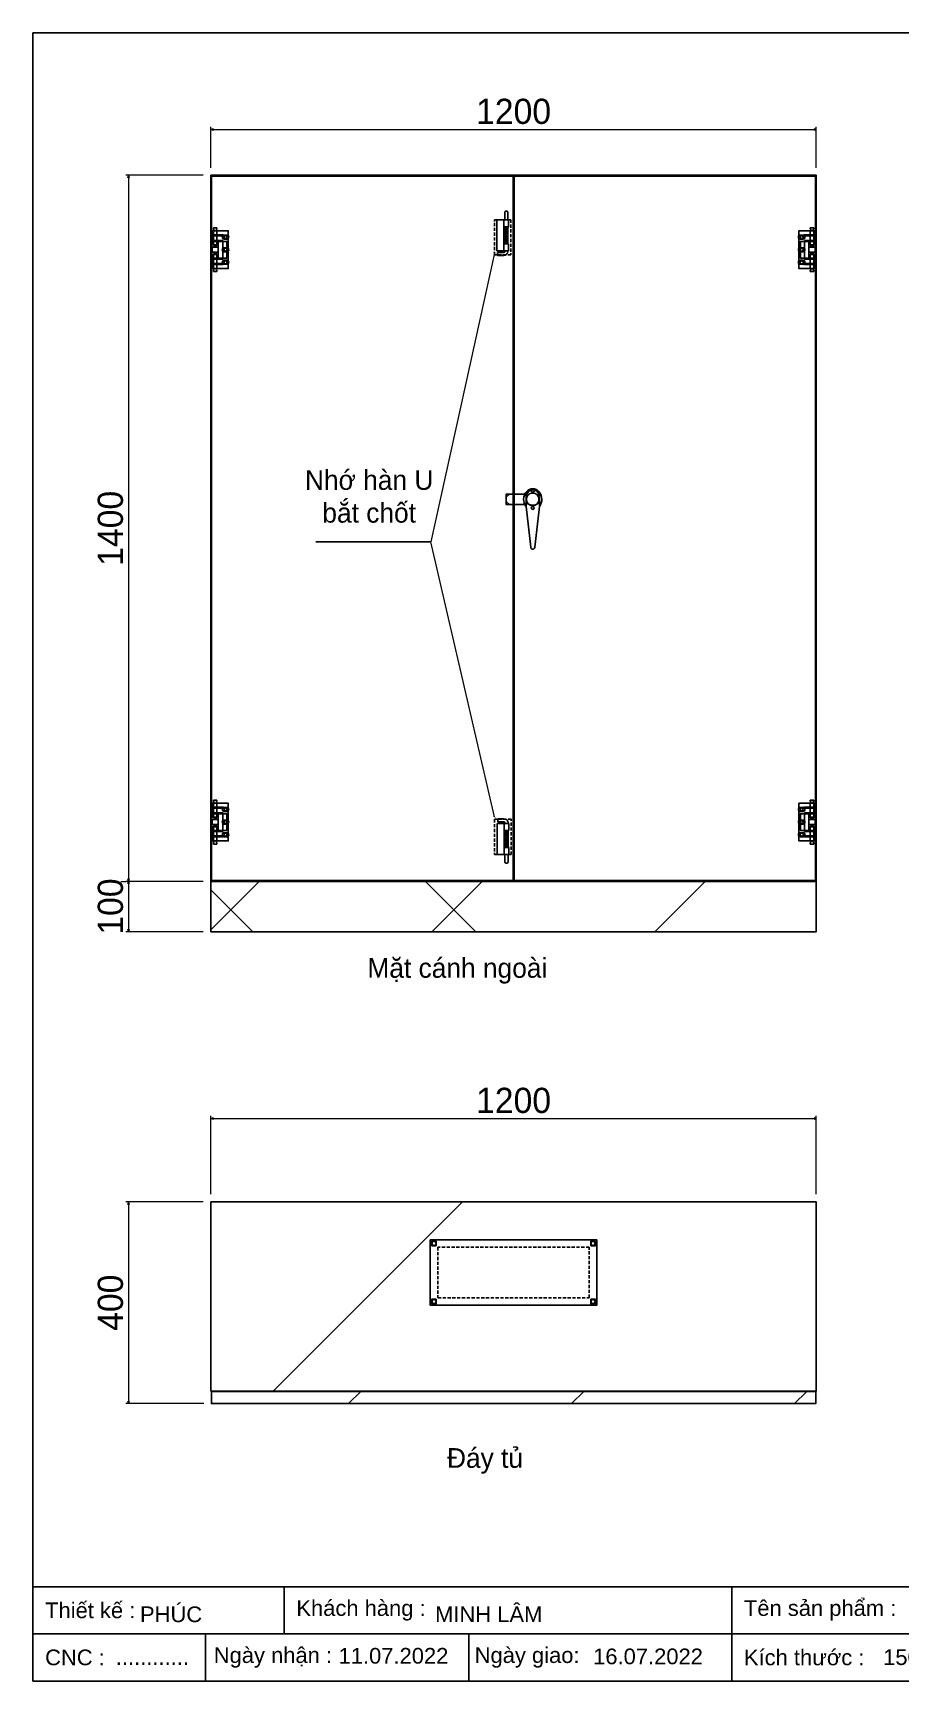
# Model space of a CAD drawing. Header units: millimetres. Extents: x 0 to 4622, y 0 to 3268.
# Drawn here: x 0 to 1718, y 0 to 3268 of the extents above; entities that cross this region are included whole.
import ezdxf

# ---------------------------------------------------------------- set-up
doc = ezdxf.new("R2010")
doc.units = ezdxf.units.MM
doc.linetypes.add('HIDDEN', pattern=[9.525, 6.35, -3.175])
doc.layers.add('DIM', color=253, linetype='Continuous')
doc.styles.add('Arial', font='arial.ttf')
doc.dimstyles.new('CNC', dxfattribs={"dimtxt": 50, "dimasz": 5, "dimexe": 5, "dimexo": 15, "dimgap": 10, "dimtad": 1, "dimdec": 0, "dimtxsty": 'Standard', "dimblk": 'OPEN30', "dimcen": 10, "dimclrd": 5, "dimclre": 5, "dimclrt": 3, "dimazin": 3, "dimtfac": 1, "dimtdec": 0, "dimtmove": 0, "dimatfit": 3, "dimldrblk": 'ARCHTICK', "dimlwd": 9, "dimlwe": 9})

# ---------------------------------------------------------------- blocks, each defined once
blk = doc.blocks.new('*D1')
at = {"color": 0, "linetype": 'ByBlock', "lineweight": -2}
for p, q in [((352.5, 3076.7), (357.5, 3078)), ((357.5, 3075.3), (352.5, 3076.7)), ((352.5, 3076.7), (357.5, 3076.7)), ((1547.5, 3078), (1552.5, 3076.7)), ((1552.5, 3076.7), (1547.5, 3075.3)), ((1552.5, 3076.7), (1547.5, 3076.7))]:
    blk.add_line(p, q, dxfattribs=at)
at = {"layer": 'Defpoints', "color": 0, "transparency": 16777216}
for p in [(1552.5, 3076.7), (352.5, 2985.7), (1552.5, 2985.7)]:
    blk.add_point(p, dxfattribs=at)
at = {"layer": 'DIM', "color": 5, "lineweight": 9, "transparency": 16777216}
for p, q in [((352.5, 3000.7), (352.5, 3081.7)), ((357.5, 3076.7), (1547.5, 3076.7)), ((1552.5, 3000.7), (1552.5, 3081.7))]:
    blk.add_line(p, q, dxfattribs=at)
at = {"layer": 'DIM', "color": 3, "transparency": 16777216, "insert": (952.5, 3112.2), "char_height": 50, "attachment_point": 5}
blk.add_mtext('1200', dxfattribs=at)
blk = doc.blocks.new('_ArchTick')
at = {"color": 0, "const_width": 0.15}
blk.add_lwpolyline([(-0.5, -0.5), (0.5, 0.5)], dxfattribs=at)
blk = doc.blocks.new('_Open30')
at = {"color": 0, "linetype": 'ByBlock', "lineweight": -2}
for p, q in [((-1, 0.27), (0, 0)), ((0, 0), (-1, -0.27)), ((0, 0), (-1, 0))]:
    blk.add_line(p, q, dxfattribs=at)
blk = doc.blocks.new('*D2')
at = {"color": 0, "linetype": 'ByBlock', "lineweight": -2}
for p, q in [((187.9, 2980.7), (189.2, 2985.7)), ((189.2, 2985.7), (190.5, 2980.7)), ((189.2, 2985.7), (189.2, 2980.7)), ((189.2, 1585.7), (187.9, 1590.7)), ((190.5, 1590.7), (189.2, 1585.7)), ((189.2, 1585.7), (189.2, 1590.7))]:
    blk.add_line(p, q, dxfattribs=at)
at = {"layer": 'Defpoints', "color": 0, "transparency": 16777216}
for p in [(352.5, 2985.7), (189.2, 1585.7), (352.5, 1585.7)]:
    blk.add_point(p, dxfattribs=at)
at = {"layer": 'DIM', "color": 5, "lineweight": 9, "transparency": 16777216}
for p, q in [((337.5, 2985.7), (184.2, 2985.7)), ((189.2, 2980.7), (189.2, 1590.7)), ((337.5, 1585.7), (184.2, 1585.7))]:
    blk.add_line(p, q, dxfattribs=at)
at = {"layer": 'DIM', "color": 3, "transparency": 16777216, "insert": (153.7, 2285.7), "char_height": 50, "attachment_point": 5, "rotation": 90}
blk.add_mtext('1400', dxfattribs=at)
blk = doc.blocks.new('*D3')
at = {"color": 0, "linetype": 'ByBlock', "lineweight": -2}
for p, q in [((187.9, 1580.7), (189.2, 1585.7)), ((189.2, 1585.7), (190.5, 1580.7)), ((189.2, 1585.7), (189.2, 1580.7)), ((189.2, 1485.7), (187.9, 1490.7)), ((190.5, 1490.7), (189.2, 1485.7)), ((189.2, 1485.7), (189.2, 1490.7))]:
    blk.add_line(p, q, dxfattribs=at)
at = {"layer": 'Defpoints', "color": 0, "transparency": 16777216}
for p in [(189.2, 1585.7), (189.2, 1485.7), (352.5, 1485.7)]:
    blk.add_point(p, dxfattribs=at)
at = {"layer": 'DIM', "color": 5, "lineweight": 9, "transparency": 16777216}
for p, q in [((174.2, 1585.7), (184.2, 1585.7)), ((189.2, 1580.7), (189.2, 1490.7)), ((337.5, 1485.7), (184.2, 1485.7))]:
    blk.add_line(p, q, dxfattribs=at)
at = {"layer": 'DIM', "color": 3, "transparency": 16777216, "insert": (153.7, 1535.7), "char_height": 50, "attachment_point": 5, "rotation": 90}
blk.add_mtext('100', dxfattribs=at)
blk = doc.blocks.new('*D4')
at = {"color": 0, "linetype": 'ByBlock', "lineweight": -2}
for p, q in [((187.9, 945.1), (189.2, 950.1)), ((189.2, 950.1), (190.5, 945.1)), ((189.2, 950.1), (189.2, 945.1)), ((189.2, 550.1), (187.9, 555.1)), ((190.5, 555.1), (189.2, 550.1)), ((189.2, 550.1), (189.2, 555.1))]:
    blk.add_line(p, q, dxfattribs=at)
at = {"layer": 'Defpoints', "color": 0, "transparency": 16777216}
for p in [(352.5, 950.1), (189.2, 550.1), (353.5, 550.1)]:
    blk.add_point(p, dxfattribs=at)
at = {"layer": 'DIM', "color": 5, "lineweight": 9, "transparency": 16777216}
for p, q in [((337.5, 950.1), (184.2, 950.1)), ((189.2, 945.1), (189.2, 555.1)), ((338.5, 550.1), (184.2, 550.1))]:
    blk.add_line(p, q, dxfattribs=at)
at = {"layer": 'DIM', "color": 3, "transparency": 16777216, "insert": (153.7, 750.1), "char_height": 50, "attachment_point": 5, "rotation": 90}
blk.add_mtext('400', dxfattribs=at)
blk = doc.blocks.new('*D5')
at = {"color": 0, "linetype": 'ByBlock', "lineweight": -2}
for p, q in [((352.5, 1115.5), (357.5, 1116.9)), ((357.5, 1114.2), (352.5, 1115.5)), ((352.5, 1115.5), (357.5, 1115.5)), ((1547.5, 1116.9), (1552.5, 1115.5)), ((1552.5, 1115.5), (1547.5, 1114.2)), ((1552.5, 1115.5), (1547.5, 1115.5))]:
    blk.add_line(p, q, dxfattribs=at)
at = {"layer": 'Defpoints', "color": 0, "transparency": 16777216}
for p in [(1552.5, 1115.5), (352.5, 950.1), (1552.5, 950.1)]:
    blk.add_point(p, dxfattribs=at)
at = {"layer": 'DIM', "color": 5, "lineweight": 9, "transparency": 16777216}
for p, q in [((352.5, 965.1), (352.5, 1120.5)), ((357.5, 1115.5), (1547.5, 1115.5)), ((1552.5, 965.1), (1552.5, 1120.5))]:
    blk.add_line(p, q, dxfattribs=at)
at = {"layer": 'DIM', "color": 3, "transparency": 16777216, "insert": (952.5, 1151), "char_height": 50, "attachment_point": 5}
blk.add_mtext('1200', dxfattribs=at)
blk = doc.blocks.new('HL011-1-3')
at = {"color": 1}
for p, q in [((29.5, 81), (22.5, 81)), ((22.5, 81), (22.5, 78)), ((23.5, 78), (22.5, 78)), ((22.5, 75), (22.5, 49)), ((23.5, 75), (22.5, 75)), ((23.5, 75), (23.5, 78)), ((29.5, 78), (28.5, 78)), ((28.5, 75), (28.5, 78)), ((28.5, 75), (29.5, 75)), ((29.5, 78), (29.5, 81)), ((29.5, 49), (29.5, 75)), ((11, 56), (11, 19)), ((11, 56), (32, 56)), ((20, 54), (20, 21)), ((20, 47), (32, 47)), ((32, 42.5), (20, 42.5)), ((22.5, 49), (24, 44)), ((24, 44), (28, 44)), ((29.5, 49), (28, 44)), ((11, 19), (32, 19)), ((32, 32.5), (20, 32.5)), ((20, 28), (32, 28)), ((22.5, 26), (24, 31)), ((22.5, 0), (22.5, 26)), ((23.5, 0), (22.5, 0)), ((23.5, 0), (23.5, -3)), ((24, 31), (28, 31)), ((29.5, 26), (28, 31)), ((28.5, 0), (28.5, -3)), ((28.5, 0), (29.5, 0)), ((29.5, 26), (29.5, 0)), ((22.5, -6), (22.5, -3)), ((23.5, -3), (22.5, -3)), ((29.5, -6), (22.5, -6)), ((29.5, -3), (28.5, -3)), ((29.5, -3), (29.5, -6))]:
    blk.add_line(p, q, dxfattribs=at)
for points in [[(32, 19), (32, 0), (0, 0), (0, 75), (32, 75), (32, 56)], [(32, 28), (32, 21), (3, 21), (3, 54), (32, 54), (32, 47)], [(32, 42.5), (32, 32.5)]]:
    blk.add_lwpolyline(points, dxfattribs=at)
for points in [[(10, 67), (32, 67), (32, 65), (10, 65)], [(10, 8), (32, 8), (32, 10), (10, 10)]]:
    blk.add_lwpolyline(points, close=True, dxfattribs=at)
for centre in [(5.5, 62.5), (5.5, 37.5), (5.5, 12.5)]:
    blk.add_circle(centre, 3, dxfattribs=at)
blk = doc.blocks.new('KHUNG CHUẨN')
at = {"color": 7}
for p, q in [((19889.2, -28535.2), (16919.2, -28535.2)), ((17239.2, -28535.2), (17239.2, -28595.2)), ((17809.2, -28535.2), (17809.2, -28655.2)), ((18939.2, -28595.2), (16919.2, -28595.2)), ((17139.2, -28595.2), (17139.2, -28655.2)), ((17474.2, -28595.2), (17474.2, -28655.2))]:
    blk.add_line(p, q, dxfattribs=at)
blk.add_lwpolyline([(16919.2, -26555.2), (19889.2, -26555.2), (19889.2, -28655.2), (16919.2, -28655.2)], close=True, dxfattribs=at)
at = {"color": 2, "char_height": 20, "attachment_point": 4, "style": 'Arial'}
for s, insert, width in [('  Thiết kế :', (16919.2, -28565.2), 917.634), ('  Khách hàng :', (17239.2, -28565.2), 917.634), ('  Tên sản phẩm :', (17809.2, -28565.2), 917.634), ('  CNC :', (16919.2, -28625.2), 917.634), ('  Ngày nhận :', (17134, -28625.2), 556.651), ('  Ngày giao:', (17466.3, -28625.2), 556.651), ('  Kích thước :', (17809.2, -28625.2), 917.634)]:
    blk.add_mtext(s, dxfattribs=dict(at, insert=insert, width=width))
at = {"color": 3, "style": 'Arial'}
for tag, p in [('#01', (17055.6, -28580.1)), ('#02', (17431.4, -28580.1)), ('#03', (18030.6, -28580.1)), ('#08', (18751.7, -28580.1)), ('#10', (19064.8, -28580.1)), ('#04', (17024.8, -28634.6)), ('#05', (17308.5, -28633)), ('#06', (17632.7, -28633.7)), ('#07', (18002, -28634.7)), ('#09', (18753.8, -28632.6)), ('#11', (19060.3, -28625.7)), ('#12', (19806.5, -28628.9))]:
    blk.add_attdef(tag, p, '', height=20, dxfattribs=at)
blk = doc.blocks.new('HL035-1-2')
at = {"color": 1}
for p, q in [((-4.5, 79), (18.5, 79)), ((-4.5, 65), (-4.5, 79)), ((-3, 79), (-3, 80)), ((-3, 79), (-3, 79)), ((3, 79), (3, 80)), ((4.5, 65), (4.5, 79)), ((5, 88), (17, 88)), ((5, 82), (17, 82)), ((17, 88), (17, 82)), ((18.5, 79), (18.5, 17)), ((-4.5, 65), (4.5, 65)), ((1.3, 65), (-4, 64)), ((4, 64), (-4, 62.5)), ((-4, 64), (-3, 64)), ((4, 62.5), (-4, 61)), ((-4, 62.5), (-3, 62.5)), ((4, 61), (-4, 59.5)), ((-4, 61), (-3, 61)), ((4, 59.5), (-4, 58)), ((-4, 59.5), (-3, 59.5)), ((4, 58), (-4, 56.5)), ((-4, 58), (-3, 58)), ((4, 56.5), (-4, 55)), ((-4, 56.5), (-3, 56.5)), ((4, 55), (-4, 53.5)), ((-4, 55), (-3, 55)), ((4, 53.5), (-4, 52)), ((-4, 53.5), (-3, 53.5)), ((4, 52), (-4, 50.5)), ((-4, 52), (-3, 52)), ((4, 50.5), (-4, 49)), ((-4, 50.5), (-3, 50.5)), ((4, 49), (-4, 47.5)), ((-4, 49), (-3, 49)), ((4, 47.5), (-4, 46)), ((-4, 47.5), (-3, 47.5)), ((4, 46), (-4, 44.5)), ((-4, 46), (-3, 46)), ((4, 44.5), (-4, 43)), ((-4, 44.5), (-3, 44.5)), ((4, 43), (-4, 41.5)), ((-4, 43), (-3, 43)), ((4, 41.5), (-4, 40)), ((-4, 41.5), (-3, 41.5)), ((4, 40), (-4, 38.5)), ((-4, 40), (-3, 40)), ((4, 38.5), (-4, 37)), ((-4, 38.5), (-3, 38.5)), ((4, 37), (-4, 35.5)), ((-4, 37), (-3, 37)), ((4, 35.5), (-4, 34)), ((-4, 35.5), (-3, 35.5)), ((4, 34), (-4, 32.5)), ((-4, 34), (-3, 34)), ((3, 64), (4, 64)), ((3, 62.5), (4, 62.5)), ((3, 61), (4, 61)), ((3, 59.5), (4, 59.5)), ((3, 58), (4, 58)), ((3, 56.5), (4, 56.5)), ((3, 55), (4, 55)), ((3, 53.5), (4, 53.5)), ((3, 52), (4, 52)), ((3, 50.5), (4, 50.5)), ((3, 49), (4, 49)), ((3, 47.5), (4, 47.5)), ((3, 46), (4, 46)), ((3, 44.5), (4, 44.5)), ((3, 43), (4, 43)), ((3, 41.5), (4, 41.5)), ((3, 40), (4, 40)), ((3, 38.5), (4, 38.5)), ((3, 37), (4, 37)), ((3, 35.5), (4, 35.5)), ((3, 34), (4, 34)), ((4.5, 65), (4.5, 31)), ((-4.5, 17), (-4.5, 31)), ((-4.5, 31), (4.5, 31)), ((18.5, 17), (-4.5, 17)), ((-3, 3), (-2, 0)), ((3, 3), (2, 0)), ((4.5, 17), (4.5, 31))]:
    blk.add_line(p, q, dxfattribs=at)
for points in [[(-3, 32.5), (-3, 65)], [(3, 65), (3, 32.5)], [(-3, 3), (-3, 17)], [(2, 0), (-2, 0)], [(3, 17), (3, 3)]]:
    blk.add_lwpolyline(points, dxfattribs=at)
blk.add_lwpolyline([(-4, 32.5), (4, 32.5), (4, 31), (-4, 31)], close=True, dxfattribs=at)
for radius in [8, 2]:
    blk.add_arc((5, 80), radius, 90, 180, dxfattribs=at)
blk = doc.blocks.new('MS308-2-1')
at = {"color": 1}
for p, q in [((-53, 4.6), (-46, 10)), ((-13.3, -14.2), (-13.3, 6.7)), ((-12.3, 6.7), (-12.3, -6.9)), ((12.3, 6.7), (12.3, -6.9)), ((13.3, 6.7), (13.3, -14.2)), ((-53, -4.6), (-46, -10)), ((-4, -95), (-13.3, -14.2)), ((13.3, -14.2), (4, -95))]:
    blk.add_line(p, q, dxfattribs=at)
blk.add_lwpolyline([(-15.8, -10), (-53, -10), (-53, 10), (-15.8, 10)], dxfattribs=at)
for centre, radius, start, end in [((0, 6.7), 13.3, 0, 180), ((0, 6.7), 12.3, 0, 180), ((0, 5.9), 17.7, 226.184, 313.816), ((0, -95), 4, 180, 0)]:
    blk.add_arc(centre, radius, start, end, dxfattribs=at)
blk.add_ellipse((0, 0), major_axis=(0, 21), ratio=0.857143, start_param=3.972003, end_param=8.594367, dxfattribs=at)

msp = doc.modelspace()

# ---------------------------------------------------------------- hatches: boundary and pattern name
at = {"ltscale": 3}
h = msp.add_hatch(dxfattribs=at)
h.set_pattern_fill('ANSI38', color=256, scale=50, style=0)
h.set_pattern_definition([(45, (6701775.34, 4331895.27), (-220.970869, 220.970869), []), (135, (6701775.34, 4331895.27), (-662.912607, 220.970869), [781.25, -468.75])])
h.paths.add_polyline_path([(352.5, 1485.7), (1552.5, 1485.7), (1552.5, 1585.7), (352.5, 1585.7)])
h = msp.add_hatch(dxfattribs=at)
h.set_pattern_fill('ANSI31', color=256, scale=200, style=0)
h.set_pattern_definition([(45, (26807101.4, 17275401), (-3535.5339, 3535.5339), [])])
h.paths.add_polyline_path([(787.5, 875.1), (787.5, 745.1), (1117.5, 745.1), (1117.5, 875.1)], flags=16)
h.paths.add_polyline_path([(352.5, 950.1), (1552.5, 950.1), (1552.5, 575.1), (352.5, 575.1)])
h = msp.add_hatch(dxfattribs=at)
h.set_pattern_fill('ANSI31', color=256, scale=100, angle=75, style=0)
h.set_pattern_definition([(195, (-4880107.2, 15160703.8), (323.52381, -1207.40728), [])])
h.paths.add_polyline_path([(787.5, 875.1), (787.5, 745.1), (1117.5, 745.1), (1117.5, 875.1)])
h = msp.add_hatch(dxfattribs=at)
h.set_pattern_fill('ANSI31', color=256, scale=50, angle=90, style=0)
h.set_pattern_definition([(225, (-4318850.22, 6701775.34), (220.970869, -220.970869), [])])
h.paths.add_polyline_path([(1551.5, 574.1), (353.5, 574.1), (353.5, 550.1), (1551.5, 550.1)])

# ---------------------------------------------------------------- linework, layer by layer
for p, q in [((951.5, 2984.2), (951.5, 1585.7)), ((952.5, 2984.2), (952.5, 1585.7)), ((953.5, 2984.2), (953.5, 1585.7)), ((788.2, 2259), (560.7, 2259))]:
    msp.add_line(p, q, dxfattribs=at)
for points in [[(352.5, 1585.7), (1552.5, 1585.7), (1552.5, 2985.7), (352.5, 2985.7)], [(354, 1587.2), (1551, 1587.2), (1551, 2984.2), (354, 2984.2)], [(352.5, 1485.7), (1552.5, 1485.7), (1552.5, 1585.7), (352.5, 1585.7)], [(787.5, 875.1), (787.5, 745.1), (1117.5, 745.1), (1117.5, 875.1)]]:
    msp.add_lwpolyline(points, close=True)
at = {"color": 7, "linetype": 'HIDDEN'}
for points in [[(947.4, 2827.7), (914.4, 2827.7), (914.4, 2897.7), (947.4, 2897.7)], [(948, 1708.7), (915, 1708.7), (915, 1638.7), (948, 1638.7)]]:
    msp.add_lwpolyline(points, close=True, dxfattribs=at)
at = {"color": 2}
for points in [[(384, 2867.2, -1), (384, 2859.2), (379, 2859.2, -1), (379, 2867.2)], [(1521, 2867.2, 1), (1521, 2859.2), (1526, 2859.2, 1), (1526, 2867.2)], [(384, 2842.2, -1), (384, 2834.2), (379, 2834.2, -1), (379, 2842.2)], [(384, 2817.2, -1), (384, 2809.2), (379, 2809.2, -1), (379, 2817.2)], [(1521, 2842.2, 1), (1521, 2834.2), (1526, 2834.2, 1), (1526, 2842.2)], [(1521, 2817.2, 1), (1521, 2809.2), (1526, 2809.2, 1), (1526, 2817.2)], [(384, 1724.2, 1), (384, 1732.2), (379, 1732.2, 1), (379, 1724.2)], [(1521, 1724.2, -1), (1521, 1732.2), (1526, 1732.2, -1), (1526, 1724.2)], [(384, 1699.2, 1), (384, 1707.2), (379, 1707.2, 1), (379, 1699.2)], [(1521, 1699.2, -1), (1521, 1707.2), (1526, 1707.2, -1), (1526, 1699.2)], [(384, 1674.2, 1), (384, 1682.2), (379, 1682.2, 1), (379, 1674.2)], [(1521, 1674.2, -1), (1521, 1682.2), (1526, 1682.2, -1), (1526, 1674.2)]]:
    msp.add_lwpolyline(points, format="xyb", close=True, dxfattribs=at)
at = {"ltscale": 3}
for points in [[(352.5, 950.1), (1552.5, 950.1), (1552.5, 575.1), (352.5, 575.1)], [(1551.5, 574.1), (353.5, 574.1), (353.5, 550.1), (1551.5, 550.1)]]:
    msp.add_lwpolyline(points, close=True, dxfattribs=at)
at = {"color": 2}
for points in [[(799.4, 863.2), (790.4, 863.2), (790.4, 872.2), (799.4, 872.2)], [(1105.6, 863.2), (1114.6, 863.2), (1114.6, 872.2), (1105.6, 872.2)], [(799.4, 757), (790.4, 757), (790.4, 748), (799.4, 748)], [(1105.6, 757), (1114.6, 757), (1114.6, 748), (1105.6, 748)]]:
    msp.add_lwpolyline(points, close=True, dxfattribs=at)
at = {"color": 2, "linetype": 'HIDDEN'}
msp.add_lwpolyline([(802.5, 860.1), (802.5, 760.1), (1102.5, 760.1), (1102.5, 860.1)], close=True, dxfattribs=at)
at = {"color": 2}
for centre, radius in [((990.5, 2343.2), 12.5), ((990.5, 2360.2), 3), ((990.5, 2326.2), 3)]:
    msp.add_circle(centre, radius, dxfattribs=at)
at = {"color": 7}
for centre in [(794.9, 867.7), (1110.1, 867.7), (794.9, 752.5), (1110.1, 752.5)]:
    msp.add_circle(centre, 4, dxfattribs=at)

# ---------------------------------------------------------------- block references
at = {"color": 3}
ref = msp.add_blockref('KHUNG CHUẨN', (-26329.2, 44592.2), dxfattribs=dict(at, xscale=1.556165536199841, yscale=1.556165536199841, zscale=1.556165536199841))
ref.add_attrib('#07', '1500x1200x400', (1685, 31.8), dxfattribs={"color": 3, "height": 31.123, "style": 'Arial'})
ref.add_attrib('#02', 'MINH LÂM', (797, 116.8), dxfattribs={"color": 3, "height": 31.12, "style": 'Arial'})
ref.add_attrib('#05', '11.07.2022', (605.7, 34.5), dxfattribs={"color": 3, "height": 31.12, "style": 'Arial'})
ref.add_attrib('#06', '16.07.2022', (1110.2, 33.3), dxfattribs={"color": 3, "height": 31.12, "style": 'Arial'})
ref.add_attrib('#01', 'PHÚC', (212.1, 116.8), dxfattribs={"color": 3, "height": 31.12, "style": 'Arial'})
ref.add_attrib('#04', '............', (164.2, 32), dxfattribs={"color": 3, "height": 31.123, "style": 'Arial'})
at = {"color": 7, "rotation": 180}
for name, p in [('HL035-1-2', (937.9, 2914.7)), ('HL011-1-3', (387, 2875.7))]:
    msp.add_blockref(name, p, dxfattribs=at)
at = {"color": 7, "xscale": -1, "rotation": 180}
msp.add_blockref('HL011-1-3', (1518, 2875.7), dxfattribs=at)
at = {"color": 7}
for name, p in [('MS308-2-1', (990.5, 2343.2)), ('HL011-1-3', (1518, 1665.7))]:
    msp.add_blockref(name, p, dxfattribs=at)
at = {"color": 7, "xscale": -1}
for name, p in [('HL011-1-3', (387, 1665.7)), ('HL035-1-2', (938.5, 1621.7))]:
    msp.add_blockref(name, p, dxfattribs=at)

# ---------------------------------------------------------------- texts
at = {"color": 2, "char_height": 39, "attachment_point": 5}
for s, insert, width in [('Nhớ hàn U \\Pbắt chốt', (666.3, 2348.7), 1325), ('Mặt cánh ngoài', (841.1, 1408.1), 1325), ('Đáy tủ', (895.9, 436.4), 775)]:
    msp.add_mtext(s, dxfattribs=dict(at, insert=insert, width=width))

# ---------------------------------------------------------------- dimensions: what is measured, and where the dimension line sits
at = {"layer": 'DIM'}
dim = msp.add_linear_dim(base=(1552.5, 3076.7), p1=(352.5, 2985.7), p2=(1552.5, 2985.7), dimstyle='CNC', dxfattribs=at)
dim.commit()
dim.dimension.update_dxf_attribs({"geometry": '*D1', "text_midpoint": (952.5, 3112.2)})
for base, p1, p2, picture, middle in [((189.2, 1585.7), (352.5, 2985.7), (352.5, 1585.7), '*D2', (153.7, 2285.7)), ((189.2, 550.1), (352.5, 950.1), (353.5, 550.1), '*D4', (153.7, 750.1))]:
    dim = msp.add_linear_dim(base=base, p1=p1, p2=p2, angle=90, dimstyle='CNC', dxfattribs=at)
    dim.commit()
    dim.dimension.update_dxf_attribs({"geometry": picture, "text_midpoint": middle})
dim = msp.add_linear_dim(base=(189.2, 1485.7), p1=(189.2, 1585.7), p2=(352.5, 1485.7), angle=90, dimstyle='CNC', dxfattribs=at)
dim.commit()
dim.dimension.update_dxf_attribs({"geometry": '*D3', "text_midpoint": (189.2, 1535.7), "dimtype": 160})
dim = msp.add_linear_dim(base=(1552.5, 1115.5), p1=(352.5, 950.1), p2=(1552.5, 950.1), dimstyle='CNC', dxfattribs=at)
dim.commit()
dim.dimension.update_dxf_attribs({"geometry": '*D5', "text_midpoint": (952.5, 1115.5), "dimtype": 160})

# ---------------------------------------------------------------- leaders
at = {"ltscale": 3}
for points in [[(914.4, 2831.3), (788.2, 2259)], [(915, 1713.5), (788.2, 2259)]]:
    msp.add_leader(points, dimstyle='CNC', dxfattribs=at)

doc.saveas('drawing.dxf')
